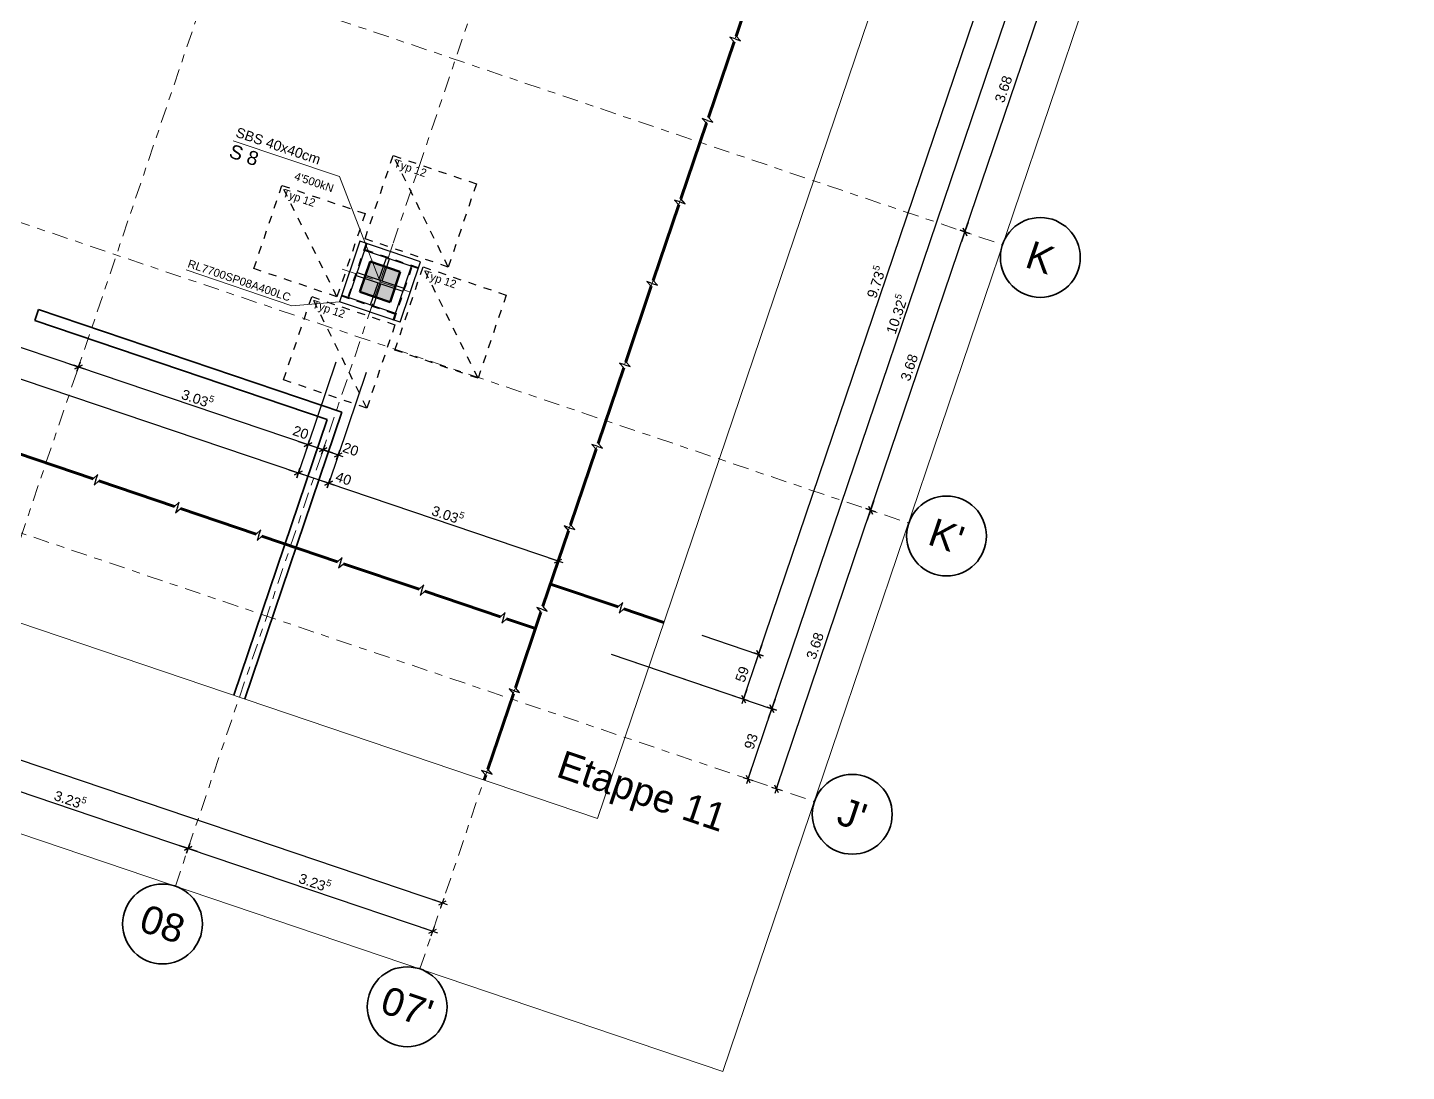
# Model space of a CAD drawing. Header units: metres. Extents: x 2661608 to 2661648.6, y 1209464.3 to 1209501.1.
# Drawn here: x 2661631.29 to 2661648.55, y 1209464.29 to 1209477.36 of the extents above; entities that cross this region are included whole.
import ezdxf

# ---------------------------------------------------------------- set-up
doc = ezdxf.new("R2010")
doc.units = ezdxf.units.M
doc.header["$PDMODE"] = 65
for name, pattern in [('AUSGEZOGEN', [0]), ('PHANTOM2_S8', [0.3, 0.2, -0.05, 0, -0.05]), ('VERDECKT2_S2', [0.025, 0, -0.025])]:
    doc.linetypes.add(name, pattern=pattern)
for name, color, linetype, lineweight in [('TB_639', 7, 'AUSGEZOGEN', 25), ('TB_641', 7, 'AUSGEZOGEN', 25), ('TB_643', 7, 'AUSGEZOGEN', 25), ('TB_645', 7, 'AUSGEZOGEN', 25), ('TB_649', 7, 'AUSGEZOGEN', 25), ('TB_650', 7, 'AUSGEZOGEN', 25)]:
    doc.layers.add(name, color=color, linetype=linetype, lineweight=lineweight)
doc.styles.add('ARIAL', font='arial.ttf')
doc.styles.add('MtXpl_Arial', font='arial.ttf')

# ---------------------------------------------------------------- blocks, each defined once
blk = doc.blocks.new('COMPLEXOBJECT_1')
at = {"layer": 'TB_645', "color": 7, "linetype": 'VERDECKT2_S2', "lineweight": 25, "transparency": 33554687}
for p, q in [((2661635.514, 1209474.718), (2661635.866, 1209475.76)), ((2661635.866, 1209475.76), (2661636.908, 1209475.407)), ((2661636.556, 1209474.365), (2661635.866, 1209475.76)), ((2661634.121, 1209474.345), (2661634.473, 1209475.387)), ((2661634.473, 1209475.387), (2661635.515, 1209475.034)), ((2661635.162, 1209473.992), (2661634.473, 1209475.387)), ((2661636.908, 1209475.407), (2661636.556, 1209474.365)), ((2661635.515, 1209475.034), (2661635.162, 1209473.992)), ((2661635.526, 1209474.661), (2661635.297, 1209473.984)), ((2661636.182, 1209474.355), (2661635.505, 1209474.584)), ((2661636.556, 1209474.365), (2661635.514, 1209474.718)), ((2661635.162, 1209473.992), (2661634.121, 1209474.345)), ((2661635.876, 1209473.698), (2661636.105, 1209474.375)), ((2661635.887, 1209473.325), (2661636.239, 1209474.367)), ((2661636.239, 1209474.367), (2661637.281, 1209474.014)), ((2661636.928, 1209472.972), (2661636.239, 1209474.367)), ((2661634.493, 1209472.952), (2661634.846, 1209473.994)), ((2661634.846, 1209473.994), (2661635.888, 1209473.641)), ((2661635.535, 1209472.599), (2661634.846, 1209473.994)), ((2661635.219, 1209474.005), (2661635.897, 1209473.776)), ((2661637.281, 1209474.014), (2661636.928, 1209472.972)), ((2661635.888, 1209473.641), (2661635.535, 1209472.599)), ((2661636.928, 1209472.972), (2661635.887, 1209473.325)), ((2661635.535, 1209472.599), (2661634.493, 1209472.952))]:
    blk.add_line(p, q, dxfattribs=at)
at = {"layer": 'TB_645', "color": 7, "linetype": 'AUSGEZOGEN', "lineweight": 25, "transparency": 33554687}
for p, q in [((2661635.45, 1209474.687), (2661635.194, 1209473.929)), ((2661635.536, 1209474.658), (2661635.308, 1209473.985)), ((2661636.208, 1209474.43), (2661635.45, 1209474.687)), ((2661636.179, 1209474.345), (2661635.507, 1209474.573)), ((2661635.688, 1209474.205), (2661635.781, 1209474.48)), ((2661635.726, 1209474.192), (2661635.819, 1209474.467)), ((2661635.951, 1209473.673), (2661636.208, 1209474.43)), ((2661635.401, 1209474.26), (2661635.988, 1209474.061)), ((2661635.414, 1209474.298), (2661636.001, 1209474.099)), ((2661635.866, 1209473.701), (2661636.094, 1209474.374)), ((2661635.583, 1209473.892), (2661635.676, 1209474.167)), ((2661635.62, 1209473.88), (2661635.713, 1209474.154)), ((2661635.951, 1209473.673), (2661635.194, 1209473.929)), ((2661635.223, 1209474.014), (2661635.895, 1209473.787))]:
    blk.add_line(p, q, dxfattribs=at)
at = {"layer": 'TB_645', "color": 7, "linetype": 'AUSGEZOGEN', "lineweight": 18, "transparency": 33554687}
for p, q in [((2661633.272, 1209474.33), (2661634.597, 1209473.881)), ((2661634.597, 1209473.881), (2661635.194, 1209473.929))]:
    blk.add_line(p, q, dxfattribs=at)
at = {"layer": 'TB_645', "color": 7, "linetype": 'AUSGEZOGEN', "lineweight": 25, "transparency": 33554687, "char_height": 0.1, "attachment_point": 7, "style": 'ARIAL'}
for s, insert, width, rotation in [('\\W0.98;Typ 12', (2661635.857, 1209475.595), 0.47747, 341.2953), ('\\W0.98;Typ 12', (2661634.463, 1209475.222), 0.47747, 341.2953), ('\\W1.01;RL7700SP08A400LC', (2661633.284, 1209474.365), 1.39534, 341.2952), ('\\W0.98;Typ 12', (2661636.23, 1209474.202), 0.47747, 341.2953), ('\\W0.98;Typ 12', (2661634.836, 1209473.829), 0.47747, 341.2953)]:
    blk.add_mtext(s, dxfattribs=dict(at, insert=insert, width=width, rotation=rotation))
blk = doc.blocks.new('ALL_ML_STRICH')
at = {"color": 0, "linetype": 'ByBlock', "lineweight": -2}
for p, q in [((-1, 0), (0.5, 0)), ((-0.3, -0.3), (0.3, 0.3)), ((0, -0.5), (0, 0.5))]:
    blk.add_line(p, q, dxfattribs=at)

msp = doc.modelspace()

# ---------------------------------------------------------------- hatches: boundary and pattern name
at = {"layer": 'TB_639', "linetype": 'AUSGEZOGEN', "lineweight": 35, "transparency": 33554687}
msp.add_hatch(color=253, dxfattribs=at).paths.add_polyline_path([(2661635.447, 1209474.054), (2661635.826, 1209473.926), (2661635.954, 1209474.305), (2661635.576, 1209474.433)])

# ---------------------------------------------------------------- linework, layer by layer
at = {"layer": 'DEFPOINTS', "color": 7, "linetype": 'AUSGEZOGEN', "lineweight": 25, "transparency": 16777216}
for p in [(2661642.688, 1209474.918), (2661642.688, 1209474.918), (2661643.023, 1209474.805), (2661635.447, 1209474.054), (2661635.447, 1209474.054), (2661635.447, 1209474.054), (2661635.447, 1209474.054), (2661635.826, 1209473.926), (2661635.826, 1209473.926), (2661635.826, 1209473.926), (2661631.907, 1209473.058), (2661631.907, 1209473.058), (2661631.926, 1209473.114), (2661635.271, 1209472.911), (2661635.271, 1209472.911), (2661634.8, 1209472.141), (2661634.989, 1209472.077), (2661634.679, 1209471.786), (2661635.058, 1209471.658), (2661641.128, 1209471.561), (2661641.128, 1209471.561), (2661641.843, 1209471.319), (2661637.957, 1209470.76), (2661636.808, 1209470.12), (2661637.646, 1209469.837), (2661637.646, 1209469.837), (2661639.256, 1209469.914), (2661639.256, 1209469.914), (2661640.44, 1209469.514), (2661640.251, 1209468.955), (2661637.863, 1209468.781), (2661640.606, 1209468.834), (2661637.18, 1209468.461), (2661640.308, 1209467.954), (2661633.509, 1209467.707), (2661633.509, 1209467.707), (2661640.663, 1209467.833), (2661640.672, 1209467.83), (2661633.299, 1209467.085), (2661636.513, 1209466.496)]:
    msp.add_point(p, dxfattribs=at)
at = {"layer": 'TB_639', "color": 191, "linetype": 'AUSGEZOGEN', "lineweight": 13, "transparency": 33554687}
for p, q in [((2661645.381, 1209488.006), (2661638.425, 1209467.461)), ((2661638.425, 1209467.461), (2661611.132, 1209476.702))]:
    msp.add_line(p, q, dxfattribs=at)
at = {"layer": 'TB_641', "color": 7, "linetype": 'PHANTOM2_S8', "lineweight": 18, "transparency": 33554687}
for p, q in [((2661635.861, 1209474.653), (2661635.541, 1209473.706)), ((2661635.227, 1209474.34), (2661636.174, 1209474.019))]:
    msp.add_line(p, q, dxfattribs=at)
at = {"layer": 'TB_641', "color": 7, "linetype": 'AUSGEZOGEN', "lineweight": 50, "transparency": 33554687}
for p, q in [((2661635.576, 1209474.433), (2661635.447, 1209474.054)), ((2661635.954, 1209474.305), (2661635.576, 1209474.433)), ((2661635.826, 1209473.926), (2661635.954, 1209474.305)), ((2661635.447, 1209474.054), (2661635.826, 1209473.926))]:
    msp.add_line(p, q, dxfattribs=at)
at = {"layer": 'TB_641', "color": 7, "linetype": 'AUSGEZOGEN', "lineweight": 35, "transparency": 33554687}
for p, q in [((2661631.38, 1209473.695), (2661631.426, 1209473.832)), ((2661631.426, 1209473.832), (2661635.224, 1209472.546)), ((2661635.041, 1209472.455), (2661631.38, 1209473.695)), ((2661634.009, 1209468.956), (2661635.224, 1209472.546)), ((2661635.041, 1209472.455), (2661633.872, 1209469.003))]:
    msp.add_line(p, q, dxfattribs=at)
at = {"layer": 'TB_643', "color": 7, "linetype": 'PHANTOM2_S8', "lineweight": 18, "transparency": 33554687}
for p, q in [((2661630.076, 1209467.649), (2661638.956, 1209493.876)), ((2661633.139, 1209466.612), (2661642.019, 1209492.839)), ((2661636.201, 1209465.575), (2661645.081, 1209491.802)), ((2661611.468, 1209485.488), (2661643.497, 1209474.644)), ((2661610.287, 1209482.003), (2661642.316, 1209471.159)), ((2661609.107, 1209478.517), (2661641.136, 1209467.673)), ((2661633.139, 1209466.612), (2661633.139, 1209466.612))]:
    msp.add_line(p, q, dxfattribs=at)
at = {"layer": 'TB_643', "color": 191, "linetype": 'AUSGEZOGEN', "lineweight": 13, "transparency": 33554687}
for p, q in [((2661648.551, 1209489.572), (2661639.991, 1209464.291)), ((2661639.991, 1209464.291), (2661607.962, 1209475.136))]:
    msp.add_line(p, q, dxfattribs=at)
at = {"layer": 'TB_643', "color": 7, "linetype": 'AUSGEZOGEN', "lineweight": 35, "transparency": 33554687}
for centre in [(2661643.967, 1209474.485), (2661642.793, 1209470.997), (2661641.613, 1209467.512), (2661632.978, 1209466.138), (2661636.041, 1209465.101)]:
    msp.add_circle(centre, 0.5, dxfattribs=at)
at = {"layer": 'TB_649', "color": 7, "linetype": 'AUSGEZOGEN', "lineweight": -2, "transparency": 16777216}
for p, q in [((2661640.44, 1209469.514), (2661643.562, 1209478.734)), ((2661640.606, 1209468.834), (2661643.917, 1209478.614)), ((2661643.023, 1209474.805), (2661644.203, 1209478.29)), ((2661625.991, 1209475.124), (2661631.926, 1209473.114)), ((2661625.871, 1209474.769), (2661634.679, 1209471.786)), ((2661641.843, 1209471.319), (2661643.023, 1209474.805)), ((2661643.023, 1209474.805), (2661643.023, 1209474.805)), ((2661643.023, 1209474.805), (2661643.023, 1209474.805)), ((2661612.032, 1209474.682), (2661636.483, 1209466.403)), ((2661631.926, 1209473.114), (2661631.926, 1209473.114)), ((2661631.926, 1209473.114), (2661631.926, 1209473.114)), ((2661631.926, 1209473.114), (2661634.8, 1209472.141)), ((2661635.149, 1209473.174), (2661634.679, 1209471.786)), ((2661635.149, 1209473.174), (2661634.679, 1209471.786)), ((2661635.528, 1209473.046), (2661635.058, 1209471.658)), ((2661635.528, 1209473.046), (2661635.058, 1209471.658)), ((2661634.8, 1209472.141), (2661634.8, 1209472.141)), ((2661634.8, 1209472.141), (2661634.8, 1209472.141)), ((2661634.8, 1209472.141), (2661634.989, 1209472.077)), ((2661634.989, 1209472.077), (2661634.989, 1209472.077)), ((2661634.989, 1209472.077), (2661634.989, 1209472.077)), ((2661634.989, 1209472.077), (2661635.178, 1209472.013)), ((2661635.178, 1209472.013), (2661635.178, 1209472.013)), ((2661634.679, 1209471.786), (2661635.058, 1209471.658)), ((2661635.058, 1209471.658), (2661637.931, 1209470.685)), ((2661640.663, 1209467.833), (2661641.843, 1209471.319)), ((2661641.843, 1209471.319), (2661641.843, 1209471.319)), ((2661641.843, 1209471.319), (2661641.843, 1209471.319)), ((2661637.931, 1209470.685), (2661637.931, 1209470.685)), ((2661639.729, 1209469.754), (2661640.44, 1209469.514)), ((2661639.729, 1209469.754), (2661640.44, 1209469.514)), ((2661638.593, 1209469.516), (2661640.606, 1209468.834)), ((2661638.593, 1209469.516), (2661640.606, 1209468.834)), ((2661638.593, 1209469.516), (2661640.251, 1209468.955)), ((2661640.251, 1209468.955), (2661640.44, 1209469.514)), ((2661640.308, 1209467.954), (2661640.606, 1209468.834)), ((2661630.236, 1209468.122), (2661633.299, 1209467.085)), ((2661640.308, 1209467.954), (2661640.308, 1209467.954)), ((2661640.663, 1209467.833), (2661640.663, 1209467.833)), ((2661633.299, 1209467.085), (2661633.299, 1209467.085)), ((2661633.299, 1209467.085), (2661633.299, 1209467.085)), ((2661633.299, 1209467.085), (2661636.361, 1209466.048)), ((2661636.483, 1209466.403), (2661636.483, 1209466.403)), ((2661636.361, 1209466.048), (2661636.361, 1209466.048))]:
    msp.add_line(p, q, dxfattribs=at)
at = {"layer": 'TB_649', "color": 7, "linetype": 'AUSGEZOGEN', "lineweight": 18, "transparency": 33554687}
for q in [(2661633.864, 1209475.947), (2661635.701, 1209474.18)]:
    msp.add_line((2661635.193, 1209475.497), q, dxfattribs=at)
at = {"layer": 'TB_650', "color": 1, "linetype": 'AUSGEZOGEN', "lineweight": 70, "transparency": 33554687}
for p, q in [((2661640.159, 1209477.258), (2661640.479, 1209478.205)), ((2661639.813, 1209476.238), (2661640.134, 1209477.185)), ((2661639.468, 1209475.217), (2661639.788, 1209476.165)), ((2661639.122, 1209474.197), (2661639.443, 1209475.144)), ((2661638.777, 1209473.177), (2661639.097, 1209474.124)), ((2661638.431, 1209472.156), (2661638.752, 1209473.103)), ((2661631.161, 1209472.032), (2661632.108, 1209471.712)), ((2661638.086, 1209471.136), (2661638.406, 1209472.083)), ((2661632.181, 1209471.687), (2661633.128, 1209471.366)), ((2661633.201, 1209471.341), (2661634.149, 1209471.021)), ((2661634.222, 1209470.996), (2661635.169, 1209470.675)), ((2661637.74, 1209470.116), (2661638.061, 1209471.063)), ((2661635.242, 1209470.65), (2661636.189, 1209470.33)), ((2661636.263, 1209470.305), (2661637.21, 1209469.984)), ((2661637.835, 1209470.395), (2661638.681, 1209470.109)), ((2661637.283, 1209469.959), (2661637.646, 1209469.837)), ((2661637.395, 1209469.095), (2661637.715, 1209470.042)), ((2661638.754, 1209470.084), (2661639.256, 1209469.914)), ((2661637.049, 1209468.075), (2661637.37, 1209469.022)), ((2661637.004, 1209467.942), (2661637.025, 1209468.002))]:
    msp.add_line(p, q, dxfattribs=at)
at = {"layer": 'TB_650', "color": 1, "linetype": 'AUSGEZOGEN', "lineweight": 25, "transparency": 33554687}
for p, q in [((2661640.146, 1209477.222), (2661640.08, 1209477.244)), ((2661640.08, 1209477.244), (2661640.134, 1209477.185)), ((2661640.146, 1209477.222), (2661640.212, 1209477.199)), ((2661640.212, 1209477.199), (2661640.159, 1209477.258)), ((2661639.801, 1209476.201), (2661639.734, 1209476.224)), ((2661639.734, 1209476.224), (2661639.788, 1209476.165)), ((2661639.801, 1209476.201), (2661639.867, 1209476.179)), ((2661639.867, 1209476.179), (2661639.813, 1209476.238)), ((2661639.455, 1209475.181), (2661639.389, 1209475.203)), ((2661639.389, 1209475.203), (2661639.443, 1209475.144)), ((2661639.455, 1209475.181), (2661639.522, 1209475.158)), ((2661639.522, 1209475.158), (2661639.468, 1209475.217)), ((2661639.11, 1209474.16), (2661639.043, 1209474.183)), ((2661639.043, 1209474.183), (2661639.097, 1209474.124)), ((2661639.11, 1209474.16), (2661639.176, 1209474.138)), ((2661639.176, 1209474.138), (2661639.122, 1209474.197)), ((2661638.764, 1209473.14), (2661638.698, 1209473.163)), ((2661638.698, 1209473.163), (2661638.752, 1209473.103)), ((2661638.764, 1209473.14), (2661638.831, 1209473.118)), ((2661638.831, 1209473.118), (2661638.777, 1209473.177)), ((2661638.419, 1209472.12), (2661638.353, 1209472.142)), ((2661638.353, 1209472.142), (2661638.406, 1209472.083)), ((2661638.419, 1209472.12), (2661638.485, 1209472.097)), ((2661638.485, 1209472.097), (2661638.431, 1209472.156)), ((2661632.167, 1209471.765), (2661632.108, 1209471.712)), ((2661632.144, 1209471.699), (2661632.122, 1209471.633)), ((2661632.122, 1209471.633), (2661632.181, 1209471.687)), ((2661632.144, 1209471.699), (2661632.167, 1209471.765)), ((2661633.187, 1209471.42), (2661633.128, 1209471.366)), ((2661633.165, 1209471.354), (2661633.142, 1209471.287)), ((2661633.142, 1209471.287), (2661633.201, 1209471.341)), ((2661633.165, 1209471.354), (2661633.187, 1209471.42)), ((2661638.14, 1209471.077), (2661638.086, 1209471.136)), ((2661634.208, 1209471.075), (2661634.149, 1209471.021)), ((2661634.185, 1209471.008), (2661634.163, 1209470.942)), ((2661634.163, 1209470.942), (2661634.222, 1209470.996)), ((2661634.185, 1209471.008), (2661634.208, 1209471.075)), ((2661638.073, 1209471.099), (2661638.007, 1209471.122)), ((2661638.007, 1209471.122), (2661638.061, 1209471.063)), ((2661638.073, 1209471.099), (2661638.14, 1209471.077)), ((2661635.228, 1209470.729), (2661635.169, 1209470.675)), ((2661635.206, 1209470.663), (2661635.183, 1209470.596)), ((2661635.183, 1209470.596), (2661635.242, 1209470.65)), ((2661635.206, 1209470.663), (2661635.228, 1209470.729)), ((2661636.248, 1209470.384), (2661636.189, 1209470.33)), ((2661636.226, 1209470.317), (2661636.203, 1209470.251)), ((2661636.203, 1209470.251), (2661636.263, 1209470.305)), ((2661636.226, 1209470.317), (2661636.248, 1209470.384)), ((2661637.728, 1209470.079), (2661637.662, 1209470.101)), ((2661637.662, 1209470.101), (2661637.715, 1209470.042)), ((2661637.794, 1209470.057), (2661637.74, 1209470.116)), ((2661638.74, 1209470.163), (2661638.681, 1209470.109)), ((2661638.717, 1209470.097), (2661638.695, 1209470.03)), ((2661638.717, 1209470.097), (2661638.74, 1209470.163)), ((2661637.269, 1209470.038), (2661637.21, 1209469.984)), ((2661637.246, 1209469.972), (2661637.224, 1209469.906)), ((2661637.224, 1209469.906), (2661637.283, 1209469.959)), ((2661637.246, 1209469.972), (2661637.269, 1209470.038)), ((2661637.728, 1209470.079), (2661637.794, 1209470.057)), ((2661638.695, 1209470.03), (2661638.754, 1209470.084)), ((2661637.382, 1209469.059), (2661637.316, 1209469.081)), ((2661637.316, 1209469.081), (2661637.37, 1209469.022)), ((2661637.382, 1209469.059), (2661637.449, 1209469.036)), ((2661637.449, 1209469.036), (2661637.395, 1209469.095)), ((2661637.037, 1209468.038), (2661636.971, 1209468.061)), ((2661636.971, 1209468.061), (2661637.025, 1209468.002)), ((2661637.037, 1209468.038), (2661637.103, 1209468.016)), ((2661637.103, 1209468.016), (2661637.049, 1209468.075))]:
    msp.add_line(p, q, dxfattribs=at)

# ---------------------------------------------------------------- block references
at = {"layer": 'TB_645', "color": 7, "linetype": 'AUSGEZOGEN', "lineweight": 25, "transparency": 33554687}
msp.add_blockref('COMPLEXOBJECT_1', (0, 0), dxfattribs=at)
at = {"layer": 'TB_649', "color": 7, "linetype": 'AUSGEZOGEN', "lineweight": 25, "transparency": 16777216, "xscale": 0.125, "yscale": 0.125, "zscale": 0.125}
for p, rotation in [((2661643.023, 1209474.805), 251.2952432307609), ((2661643.023, 1209474.805), 71.29524323076089), ((2661631.926, 1209473.114), 341.2952432383828), ((2661631.926, 1209473.114), 161.2952432383827), ((2661634.8, 1209472.141), 341.2952432383828), ((2661634.8, 1209472.141), 161.2952432383827), ((2661634.989, 1209472.077), 341.2952432383828), ((2661634.989, 1209472.077), 161.2952432383827), ((2661635.178, 1209472.013), 341.2952432383828), ((2661634.679, 1209471.786), 341.2952431311741), ((2661634.679, 1209471.786), 161.2952431311741), ((2661635.058, 1209471.658), 341.2952431311741), ((2661635.058, 1209471.658), 161.2952431311741), ((2661641.843, 1209471.319), 71.29524323076089), ((2661641.843, 1209471.319), 251.2952432307609), ((2661637.931, 1209470.685), 341.2952431311741), ((2661640.44, 1209469.514), 71.29524323168143), ((2661640.44, 1209469.514), 251.2952432316814), ((2661640.251, 1209468.955), 251.2952432316814), ((2661640.606, 1209468.834), 71.29524324225345), ((2661640.606, 1209468.834), 251.2952432422534), ((2661640.308, 1209467.954), 251.2952432422534), ((2661640.663, 1209467.833), 251.2952432307609), ((2661633.299, 1209467.085), 341.295243235156), ((2661633.299, 1209467.085), 161.2952432351559), ((2661636.483, 1209466.403), 341.2952431311741), ((2661636.361, 1209466.048), 341.295243235156)]:
    msp.add_blockref('ALL_ML_STRICH', p, dxfattribs=dict(at, rotation=rotation))

# ---------------------------------------------------------------- texts
at = {"layer": 'TB_643', "color": 7, "style": 'MtXpl_Arial', "width": 0.99}
for s, p in [('K', (2661643.758, 1209474.371)), ("K'", (2661642.54, 1209470.898)), ("J'", (2661641.398, 1209467.399))]:
    msp.add_text(s, height=0.35, rotation=-18.7048, dxfattribs=at).set_placement(p)
at = {"layer": 'TB_643', "color": 7, "style": 'MtXpl_Arial'}
for s, p in [('08', (2661632.665, 1209466.06)), ("07'", (2661635.683, 1209465.038))]:
    msp.add_text(s, height=0.35, rotation=-18.7048, dxfattribs=at).set_placement(p)
at = {"layer": 'TB_649', "color": 7, "style": 'MtXpl_Arial'}
for s, height, p in [('SBS', 0.125, (2661633.883, 1209476)), ('40x40cm', 0.125, (2661634.26, 1209475.873)), ('S', 0.175, (2661633.797, 1209475.744)), ('8', 0.175, (2661634.015, 1209475.67)), ("4'500kN", 0.1, (2661634.619, 1209475.462))]:
    msp.add_text(s, height=height, rotation=-18.7048, dxfattribs=at).set_placement(p)
at = {"layer": 'TB_649', "color": 7, "linetype": 'AUSGEZOGEN', "lineweight": 25, "transparency": 16777216, "char_height": 0.125, "attachment_point": 5, "style": 'ARIAL'}
for s, insert, width, rotation in [('\\A1;{\\A1;{3.68\\H0.082500;\\S^ ;}}', (2661643.507, 1209476.593), 0.5, 71.2952), ('\\A1;{\\A1;{9.73\\H0.082500;\\S5^ ;}}', (2661641.899, 1209474.181), 0.625, 71.2952), ('\\A1;{\\A1;{10.32\\H0.082500;\\S5^ ;}}', (2661642.158, 1209473.777), 0.75, 71.2952), ('\\A1;{\\A1;{3.68\\H0.082500;\\S^ ;}}', (2661642.327, 1209473.107), 0.5, 71.2952), ('\\A1;{\\A1;{3.03\\H0.082500;\\S5^ ;}}', (2661633.42, 1209472.729), 0.625, 341.2952), ('\\A1;{\\A1;{20\\H0.082500;\\S^ ;}}', (2661634.708, 1209472.293), 0.5, 341.2952), ('\\A1;{\\A1;{20\\H0.082500;\\S^ ;}}', (2661635.334, 1209472.082), 0.5, 341.2952), ('\\A1;{\\A1;{40\\H0.082500;\\S^ ;}}', (2661635.244, 1209471.716), 0.5, 341.2952), ('\\A1;{\\A1;{3.03\\H0.082500;\\S5^ ;}}', (2661636.552, 1209471.273), 0.625, 341.2952), ('\\A1;{\\A1;{3.68\\H0.082500;\\S^ ;}}', (2661641.147, 1209469.621), 0.5, 71.2952), ('\\A1;{\\A1;{59\\H0.082500;\\S^ ;}}', (2661640.235, 1209469.265), 0.5, 71.2952), ('\\A1;{\\A1;{93\\H0.082500;\\S^ ;}}', (2661640.346, 1209468.425), 0.5, 71.2952), ('\\A1;{\\A1;{3.23\\H0.082500;\\S5^ ;}}', (2661631.825, 1209467.705), 0.625, 341.2952), ('\\A1;{\\A1;{3.23\\H0.082500;\\S5^ ;}}', (2661634.888, 1209466.668), 0.625, 341.2952)]:
    msp.add_mtext(s, dxfattribs=dict(at, insert=insert, width=width, rotation=rotation))
at = {"layer": 'TB_650', "color": 7, "style": 'MtXpl_Arial', "width": 0.98}
for s, p in [('Etappe', (2661637.892, 1209467.988)), ('11', (2661639.456, 1209467.458))]:
    msp.add_text(s, height=0.35, rotation=-18.7048, dxfattribs=at).set_placement(p)

doc.saveas('drawing.dxf')
